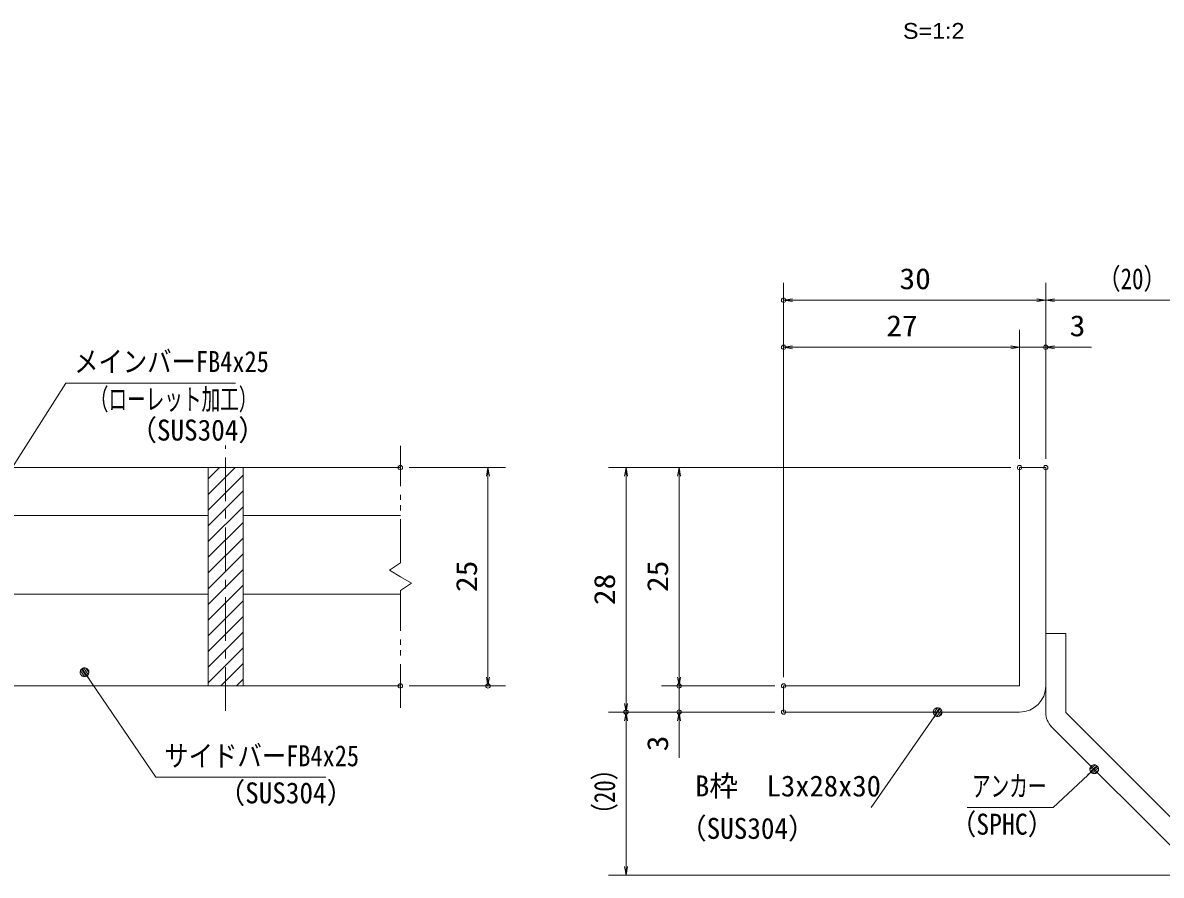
# Model space of a CAD drawing. Units: millimetres, scale not verified, with parts at other scales. Extents: x -1050 to 1050, y -742 to 742.
# Drawn here: x -312 to 340, y -485 to 3 of the extents above; entities that cross this region are included whole.
import ezdxf
from ezdxf.enums import TextEntityAlignment as Align

# ---------------------------------------------------------------- set-up
doc = ezdxf.new("R2010")
doc.units = ezdxf.units.MM
doc.header["$LTSCALE"] = 5
doc.header["$PDMODE"] = 32
doc.header["$PDSIZE"] = 2.5
doc.linetypes.add('CHAIN1', pattern=[8, 5, -1, 1, -1])
doc.linetypes.add('DOUBLE_CHAIN1', pattern=[8.8, 5, -1, 0.6, -0.6, 0.6, -1])
for name, color, linetype, lineweight in [('0-1_寸法注釈', 2, 'Continuous', 9), ('0-2_想像線', 134, 'DOUBLE_CHAIN1', 9), ('0-3_ハッチング', 4, 'Continuous', 9), ('0-4_0', 2, 'Continuous', 9), ('0-5_DEFPOINTS', 134, 'Continuous', 9), ('0-6_枠', 7, 'Continuous', 9), ('0-7_蓋', 5, 'Continuous', 9), ('0-8_アンカー', 7, 'Continuous', 9), ('0-A_中心線', 6, 'CHAIN1', 9)]:
    doc.layers.add(name, color=color, linetype=linetype, lineweight=lineweight)
doc.styles.add('HG丸ｺﾞｼｯｸM-PRO', font='')
doc.styles.add('ＭＳ ゴシック', font='')
doc.styles.get('HG丸ｺﾞｼｯｸM-PRO').set_extended_font_data('HG丸ｺﾞｼｯｸM-PRO')
doc.styles.get('ＭＳ ゴシック').set_extended_font_data('MS Gothic')

# ---------------------------------------------------------------- blocks, each defined once
blk = doc.blocks.new('_OPEN')
at = {"layer": '0-4_0'}
blk.add_line((0, 0), (-5, 0), dxfattribs=at)
blk.add_lwpolyline([(-5, 0.833), (0, 0), (-5, -0.833)], dxfattribs=at)
blk = doc.blocks.new('A$C6EB770D1')
at = {"layer": '0-8_アンカー'}
for p, q in [((130.257, 96.52), (45.237, 11.5)), ((138.388, 88.388), (130.257, 96.52)), ((138.388, 88.388), (53.368, 3.368)), ((0, 11.5), (45.237, 11.5)), ((0, 11.5), (0, 0)), ((0, 0), (45.237, 0))]:
    blk.add_line(p, q, dxfattribs=at)
blk.add_arc((45.237, 11.5), 11.5, 270, 315, dxfattribs=at)
blk = doc.blocks.new('_Dot')
at = {"layer": '0-4_0'}
for p, q in [((-2.5, 0), (-5, 0)), ((2.445, 0.5), (-2.445, 0.5)), ((1.997, 1.5), (-1.997, 1.5)), ((2.289, -0.995), (-2.289, -0.995)), ((1.499, -1.995), (-1.499, -1.995))]:
    blk.add_line(p, q, dxfattribs=at)
for points in [[(2.5, 0), (2.48, 0.313), (2.421, 0.622), (2.324, 0.92), (2.191, 1.204), (2.023, 1.469), (1.822, 1.711), (1.594, 1.926), (1.34, 2.111), (1.064, 2.262), (0.773, 2.378), (0.468, 2.456), (0.157, 2.495), (-0.157, 2.495), (-0.468, 2.456), (-0.773, 2.378), (-1.064, 2.262), (-1.34, 2.111), (-1.594, 1.926), (-1.822, 1.711), (-2.023, 1.469), (-2.191, 1.204), (-2.324, 0.92), (-2.421, 0.622), (-2.48, 0.313), (-2.5, 0), (0, 0)], [(-2.5, 0), (-2.48, -0.313), (-2.421, -0.622), (-2.324, -0.92), (-2.191, -1.204), (-2.023, -1.469), (-1.822, -1.711), (-1.594, -1.926), (-1.34, -2.111), (-1.064, -2.262), (-0.773, -2.378), (-0.468, -2.456), (-0.157, -2.495), (0.157, -2.495), (0.468, -2.456), (0.773, -2.378), (1.064, -2.262), (1.34, -2.111), (1.594, -1.926), (1.822, -1.711), (2.023, -1.469), (2.191, -1.204), (2.324, -0.92), (2.421, -0.622), (2.48, -0.313), (2.5, 0), (0, 0)]]:
    blk.add_lwpolyline(points, close=True, dxfattribs=at)

msp = doc.modelspace()

# ---------------------------------------------------------------- linework, layer by layer
at = {"layer": '0-1_寸法注釈'}
for p, q in [((123.93, -371.308), (123.93, -145.474)), ((273.93, -246.308), (273.93, -145.474)), ((273.93, -246.308), (273.93, -145.474)), ((268.93, -155.474), (128.93, -155.474)), ((278.93, -155.474), (365.45, -155.474)), ((123.93, -371.308), (123.93, -172.4)), ((258.93, -246.308), (258.93, -172.4)), ((258.93, -246.308), (258.93, -172.4)), ((273.93, -246.308), (273.93, -172.4)), ((253.93, -182.4), (128.93, -182.4)), ((253.93, -182.4), (248.93, -182.4)), ((258.93, -182.4), (273.93, -182.4)), ((278.93, -182.4), (300.043, -182.4)), ((-90.45, -251.308), (-35.285, -251.308)), ((253.93, -251.308), (23.705, -251.308)), ((253.93, -251.308), (54.081, -251.308)), ((-45.285, -256.308), (-45.285, -371.308)), ((33.705, -256.308), (33.705, -386.308)), ((64.081, -256.308), (64.081, -371.308)), ((64.081, -371.308), (64.081, -366.308)), ((-90.45, -376.308), (-35.285, -376.308)), ((118.93, -376.308), (54.081, -376.308)), ((118.93, -376.308), (54.081, -376.308)), ((64.081, -376.308), (64.081, -391.308)), ((118.93, -391.308), (23.705, -391.308)), ((118.93, -391.308), (23.705, -391.308)), ((33.705, -479.697), (33.705, -396.308)), ((118.93, -391.308), (54.081, -391.308)), ((64.081, -396.308), (64.081, -417.422)), ((174.029, -445.898), (211.499, -392.129)), ((357.318, -484.697), (23.705, -484.697))]:
    msp.add_line(p, q, dxfattribs=at)
for points in [[(-189.764, -202.917), (-286.954, -202.917), (-340.465, -287.166)], [(-138.143, -428.617), (-235.333, -428.617), (-275.643, -369.297)], [(229.04, -445.928), (278.094, -445.928), (300.899, -424.689)]]:
    msp.add_lwpolyline(points, dxfattribs=at)
at = {"layer": '0-2_想像線'}
for p, q in [((-95.45, -305.859), (-95.45, -238.808)), ((-95.45, -305.859), (-101.743, -310.072)), ((-101.743, -310.072), (-95.45, -313.808)), ((-95.45, -388.808), (-95.45, -321.757))]:
    msp.add_line(p, q, dxfattribs=at)
msp.add_lwpolyline([(-95.45, -321.757), (-89.157, -317.545), (-95.45, -313.808)], dxfattribs=at)
at = {"layer": '0-3_ハッチング'}
for p, q in [((-205.45, -257.774), (-198.984, -251.308)), ((-205.45, -266.754), (-190.004, -251.308)), ((-205.45, -275.735), (-185.45, -255.735)), ((-205.45, -284.715), (-185.45, -264.715)), ((-205.45, -293.695), (-185.45, -273.695)), ((-205.45, -302.676), (-185.45, -282.676)), ((-205.45, -311.656), (-185.45, -291.656)), ((-205.45, -320.636), (-185.45, -300.636)), ((-205.45, -329.616), (-185.45, -309.616)), ((-205.45, -338.597), (-185.45, -318.597)), ((-205.45, -347.577), (-185.45, -327.577)), ((-205.45, -356.557), (-185.45, -336.557)), ((-205.45, -365.537), (-185.45, -345.537)), ((-205.45, -374.518), (-185.45, -354.518)), ((-198.261, -376.308), (-185.45, -363.498)), ((-189.28, -376.308), (-185.45, -372.478))]:
    msp.add_line(p, q, dxfattribs=at)
msp.add_lwpolyline([(-185.45, -251.308), (-205.45, -251.308), (-205.45, -376.308), (-185.45, -376.308)], close=True, dxfattribs=at)
at = {"layer": '0-5_DEFPOINTS'}
for p in [(123.93, -155.474), (123.93, -182.4), (273.93, -182.4), (-95.45, -251.308), (258.93, -251.308), (273.93, -251.308), (273.93, -251.308), (-95.45, -376.308), (-45.285, -376.308), (64.081, -376.308), (123.93, -376.308), (33.705, -391.308), (64.081, -391.308), (123.93, -391.308)]:
    msp.add_point(p, dxfattribs=at)
at = {"layer": '0-6_枠'}
for p, q in [((258.93, -251.308), (273.93, -251.308)), ((258.93, -376.308), (258.93, -251.308)), ((273.93, -251.308), (273.93, -376.308)), ((123.93, -376.308), (258.93, -376.308)), ((123.93, -376.308), (123.93, -391.308)), ((123.93, -391.308), (258.93, -391.308))]:
    msp.add_line(p, q, dxfattribs=at)
msp.add_arc((258.93, -376.308), 15, 270, 0, dxfattribs=at)
at = {"layer": '0-7_蓋'}
for p, q in [((-895.45, -251.308), (-95.45, -251.308)), ((-205.45, -251.308), (-185.45, -251.308)), ((-205.45, -251.308), (-205.45, -376.308)), ((-185.45, -376.308), (-185.45, -251.308)), ((-335.45, -278.808), (-205.45, -278.808)), ((-185.45, -278.808), (-95.45, -278.808)), ((-335.45, -323.808), (-205.45, -323.808)), ((-185.45, -323.808), (-95.45, -323.808)), ((-895.45, -376.308), (-95.45, -376.308)), ((-205.45, -376.308), (-185.45, -376.308))]:
    msp.add_line(p, q, dxfattribs=at)
at = {"layer": '0-A_中心線'}
msp.add_line((-195.45, -390.535), (-195.45, -238.606), dxfattribs=at)

# ---------------------------------------------------------------- block references
at = {"layer": '0-1_寸法注釈'}
for name, p, rotation in [('_OPEN', (123.93, -155.474), 180), ('_OPEN', (273.93, -155.474), 180), ('_OPEN', (123.93, -182.4), 180), ('_OPEN', (273.93, -182.4), 180), ('_OPEN', (-45.285, -251.308), 90), ('_OPEN', (33.705, -251.308), 90), ('_OPEN', (64.081, -251.308), 90), ('_Dot', (-276.215, -368.477), 124.85308), ('_OPEN', (-45.285, -376.308), 270), ('_OPEN', (64.081, -376.308), 270), ('_OPEN', (64.081, -376.308), 270), ('_OPEN', (33.705, -391.308), 270), ('_Dot', (212.071, -391.308), 55.12857), ('_OPEN', (33.705, -391.308), 90), ('_OPEN', (64.081, -391.308), 90), ('_Dot', (301.645, -424.023), 41.73927), ('_OPEN', (33.705, -484.697), 270)]:
    msp.add_blockref(name, p, dxfattribs=dict(at, rotation=rotation))
for p in [(273.93, -155.474), (258.93, -182.4), (258.93, -182.4)]:
    msp.add_blockref('_OPEN', p, dxfattribs=at)
at = {"layer": '0-8_アンカー', "rotation": 270}
msp.add_blockref('A$C6EB770D1', (273.93, -346.308), dxfattribs=at)

# ---------------------------------------------------------------- texts
at = {"layer": '0-1_寸法注釈', "color": 7}
for s, height, style, width, p in [('S=1:2', 9.054, 'HG丸ｺﾞｼｯｸM-PRO', 1.1, (192.217, -8.547)), ('（20）', 12.02, 'ＭＳ ゴシック', 0.8, (303.675, -152.787)), ('30', 12.02, 'ＭＳ ゴシック', 1.1, (190.197, -152.787)), ('27', 12.02, 'ＭＳ ゴシック', 1.1, (182.697, -179.713)), ('3', 12.02, 'ＭＳ ゴシック', 1.1, (287.62, -179.713)), ('メインバーFB4x25', 12.03, 'ＭＳ ゴシック', 0.85, (-282.177, -200.23)), ('（ローレット加工）', 12.02, 'ＭＳ ゴシック', 0.65, (-273.177, -221.785)), ('（SUS304）', 12.02, 'ＭＳ ゴシック', 0.95, (-250.33, -239.449)), ('サイドバーFB4x25', 12.03, 'ＭＳ ゴシック', 0.85, (-230.556, -425.93)), ('（SUS304）', 12.02, 'ＭＳ ゴシック', 0.95, (-199.847, -447.174)), ('アンカー', 12.02, 'ＭＳ ゴシック', 0.65, (231.746, -443.241)), ('（SPHC）', 12.03, 'ＭＳ ゴシック', 0.9, (219.385, -465.094)), ('（SUS304）', 12.02, 'ＭＳ ゴシック', 0.95, (64.267, -467.479))]:
    msp.add_text(s, height=height, dxfattribs=dict(at, style=style, width=width)).set_placement(p, align=Align.BOTTOM_LEFT)
at = {"layer": '0-1_寸法注釈', "color": 7, "style": 'ＭＳ ゴシック'}
for s, width, p in [('25', 1.1, (-47.972, -322.542)), ('25', 1.1, (61.394, -322.542)), ('28', 1.1, (31.017, -330.042)), ('3', 1.1, (61.394, -413.732)), ('（20）', 0.8, (31.017, -456.517))]:
    msp.add_text(s, height=12.02, rotation=90, dxfattribs=dict(at, width=width)).set_placement(p, align=Align.BOTTOM_LEFT)
msp.add_text('B枠\u3000L3x28x30', height=12.02, dxfattribs=at).set_placement((73.225, -443.211), align=Align.BOTTOM_LEFT)

doc.saveas('drawing.dxf')
